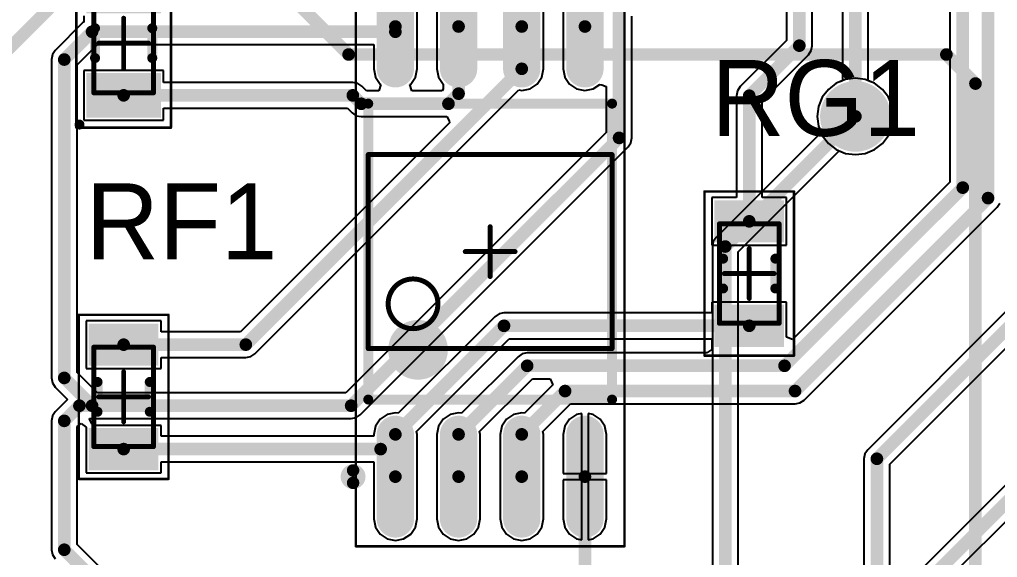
# Model space of a CAD drawing. Header units: millimetres. Extents: x 2.5 to 14.5, y 1.2 to 4.8.
# Drawn here: x 4.083 to 4.856, y 2.908 to 3.334 of the extents above; entities that cross this region are included whole.
import ezdxf

# ---------------------------------------------------------------- set-up
doc = ezdxf.new("R2010")
doc.units = ezdxf.units.MM
doc.header["$MEASUREMENT"] = 0
for name, color, linetype in [('BottomLayer', 5, 'Continuous'), ('BottomSolder', 6, 'Continuous'), ('ConnectLayer', 7, 'Continuous'), ('Mechanical13', 56, 'Continuous'), ('Mechanical15', 56, 'Continuous'), ('MultiLayer', 9, 'Continuous'), ('TopLayer', 1, 'Continuous'), ('TopOverlay', 2, 'Continuous'), ('TopPaste', 8, 'Continuous'), ('TopSolder', 216, 'Continuous'), ('ViaHoleLayer', 16, 'Continuous')]:
    doc.layers.add(name, color=color, linetype=linetype)

# ---------------------------------------------------------------- blocks, each defined once
blk = doc.blocks.new('RESC_0805_2012_23')
at = {"layer": 'Mechanical13', "const_width": 0.00394}
for points in [[(-0.03937, -0.02362), (-0.03937, 0.02362)], [(0.03937, 0.02362), (-0.03937, 0.02362)], [(0.03937, -0.02362), (0.03937, 0.02362)], [(0.03937, -0.02362), (-0.03937, -0.02362)]]:
    blk.add_lwpolyline(points, dxfattribs=at)
at = {"layer": 'Mechanical13', "const_width": 0.00197}
for points in [[(-0.04035, 0.02362, 1), (-0.03839, 0.02362, 1)], [(-0.04035, 0.02362, 1), (-0.03839, 0.02362, 1)], [(0.03839, 0.02362, 1), (0.04035, 0.02362, 1)], [(0.03839, 0.02362, 1), (0.04035, 0.02362, 1)], [(-0.04035, -0.02362, 1), (-0.03839, -0.02362, 1)], [(-0.04035, -0.02362, 1), (-0.03839, -0.02362, 1)], [(0.03839, -0.02362, 1), (0.04035, -0.02362, 1)], [(0.03839, -0.02362, 1), (0.04035, -0.02362, 1)]]:
    blk.add_lwpolyline(points, format="xyb", close=True, dxfattribs=at)
at = {"layer": 'Mechanical15'}
for points, const_width in [([(-0.06496, -0.03543), (-0.06496, 0.03543)], 0.00197), ([(0.06496, 0.03543), (-0.06496, 0.03543)], 0.00197), ([(0.06496, -0.03543), (0.06496, 0.03543)], 0.00197), ([(0, -0.01968), (0, 0.01969)], 0.00394), ([(0.01968, 0), (-0.01969, 0)], 0.00394), ([(0.06496, -0.03543), (-0.06496, -0.03543)], 0.00197)]:
    blk.add_lwpolyline(points, dxfattribs=dict(at, const_width=const_width))
for points, const_width in [([(-0.06545, 0.03543, 1), (-0.06447, 0.03543, 1)], 0.000984), ([(-0.06545, 0.03543, 1), (-0.06447, 0.03543, 1)], 0.000984), ([(0.06447, 0.03543, 1), (0.06545, 0.03543, 1)], 0.000984), ([(0.06447, 0.03543, 1), (0.06545, 0.03543, 1)], 0.000984), ([(-0.00098, 0.01969, 1), (0.00098, 0.01969, 1)], 0.00197), ([(-0.02067, 0, 1), (-0.0187, 0, 1)], 0.00197), ([(0.0187, 0, 1), (0.02067, 0, 1)], 0.00197), ([(-0.00098, -0.01968, 1), (0.00098, -0.01968, 1)], 0.00197), ([(-0.06545, -0.03543, 1), (-0.06447, -0.03543, 1)], 0.000984), ([(-0.06545, -0.03543, 1), (-0.06447, -0.03543, 1)], 0.000984), ([(0.06447, -0.03543, 1), (0.06545, -0.03543, 1)], 0.000984), ([(0.06447, -0.03543, 1), (0.06545, -0.03543, 1)], 0.000984)]:
    blk.add_lwpolyline(points, format="xyb", close=True, dxfattribs=dict(at, const_width=const_width))
at = {"layer": 'TopLayer'}
for points in [[(-0.02756, -0.02461), (-0.02756, 0.02461), (-0.05512, -0.02461), (-0.05512, 0.02461)], [(0.05512, -0.02461), (0.05512, 0.02461), (0.02756, -0.02461), (0.02756, 0.02461)]]:
    blk.add_solid(points, dxfattribs=at)
at = {"layer": 'TopOverlay', "const_width": 0.00787}
for points in [[(0.01181, 0.02067), (-0.01181, 0.02067)], [(0.01181, -0.02067), (-0.01181, -0.02067)]]:
    blk.add_lwpolyline(points, dxfattribs=at)
at = {"layer": 'TopOverlay', "const_width": 0.00394}
for points in [[(-0.01378, 0.02067, 1), (-0.00984, 0.02067, 1)], [(0.00984, 0.02067, 1), (0.01378, 0.02067, 1)], [(-0.01378, -0.02067, 1), (-0.00984, -0.02067, 1)], [(0.00984, -0.02067, 1), (0.01378, -0.02067, 1)]]:
    blk.add_lwpolyline(points, format="xyb", close=True, dxfattribs=at)
at = {"layer": 'TopPaste'}
for points in [[(-0.02756, -0.02461), (-0.02756, 0.02461), (-0.05512, -0.02461), (-0.05512, 0.02461)], [(0.05512, -0.02461), (0.05512, 0.02461), (0.02756, -0.02461), (0.02756, 0.02461)]]:
    blk.add_solid(points, dxfattribs=at)
at = {"layer": 'TopSolder'}
for points in [[(-0.02461, -0.02756), (-0.02461, 0.02756), (-0.05807, -0.02756), (-0.05807, 0.02756)], [(0.05807, -0.02756), (0.05807, 0.02756), (0.02461, -0.02756), (0.02461, 0.02756)]]:
    blk.add_solid(points, dxfattribs=at)
blk = doc.blocks.new('RESC_0805_2012_28')
at = {"layer": 'Mechanical13', "const_width": 0.00394}
for points in [[(-0.03937, -0.02362), (-0.03937, 0.02362)], [(0.03937, 0.02362), (-0.03937, 0.02362)], [(0.03937, -0.02362), (0.03937, 0.02362)], [(0.03937, -0.02362), (-0.03937, -0.02362)]]:
    blk.add_lwpolyline(points, dxfattribs=at)
at = {"layer": 'Mechanical13', "const_width": 0.00197}
for points in [[(-0.04035, 0.02362, 1), (-0.03839, 0.02362, 1)], [(-0.04035, 0.02362, 1), (-0.03839, 0.02362, 1)], [(0.03839, 0.02362, 1), (0.04035, 0.02362, 1)], [(0.03839, 0.02362, 1), (0.04035, 0.02362, 1)], [(-0.04035, -0.02362, 1), (-0.03839, -0.02362, 1)], [(-0.04035, -0.02362, 1), (-0.03839, -0.02362, 1)], [(0.03839, -0.02362, 1), (0.04035, -0.02362, 1)], [(0.03839, -0.02362, 1), (0.04035, -0.02362, 1)]]:
    blk.add_lwpolyline(points, format="xyb", close=True, dxfattribs=at)
at = {"layer": 'Mechanical15'}
for points, const_width in [([(-0.06496, -0.03543), (-0.06496, 0.03543)], 0.00197), ([(0.06496, 0.03543), (-0.06496, 0.03543)], 0.00197), ([(0.06496, -0.03543), (0.06496, 0.03543)], 0.00197), ([(0, -0.01968), (0, 0.01969)], 0.00394), ([(0.01968, 0), (-0.01969, 0)], 0.00394), ([(0.06496, -0.03543), (-0.06496, -0.03543)], 0.00197)]:
    blk.add_lwpolyline(points, dxfattribs=dict(at, const_width=const_width))
for points, const_width in [([(-0.06545, 0.03543, 1), (-0.06447, 0.03543, 1)], 0.000984), ([(-0.06545, 0.03543, 1), (-0.06447, 0.03543, 1)], 0.000984), ([(0.06447, 0.03543, 1), (0.06545, 0.03543, 1)], 0.000984), ([(0.06447, 0.03543, 1), (0.06545, 0.03543, 1)], 0.000984), ([(-0.00098, 0.01969, 1), (0.00098, 0.01969, 1)], 0.00197), ([(-0.02067, 0, 1), (-0.0187, 0, 1)], 0.00197), ([(0.0187, 0, 1), (0.02067, 0, 1)], 0.00197), ([(-0.00098, -0.01968, 1), (0.00098, -0.01968, 1)], 0.00197), ([(-0.06545, -0.03543, 1), (-0.06447, -0.03543, 1)], 0.000984), ([(-0.06545, -0.03543, 1), (-0.06447, -0.03543, 1)], 0.000984), ([(0.06447, -0.03543, 1), (0.06545, -0.03543, 1)], 0.000984), ([(0.06447, -0.03543, 1), (0.06545, -0.03543, 1)], 0.000984)]:
    blk.add_lwpolyline(points, format="xyb", close=True, dxfattribs=dict(at, const_width=const_width))
at = {"layer": 'TopLayer'}
for points in [[(-0.02756, -0.02461), (-0.02756, 0.02461), (-0.05512, -0.02461), (-0.05512, 0.02461)], [(0.05512, -0.02461), (0.05512, 0.02461), (0.02756, -0.02461), (0.02756, 0.02461)]]:
    blk.add_solid(points, dxfattribs=at)
at = {"layer": 'TopOverlay', "const_width": 0.00787}
for points in [[(0.01181, 0.02067), (-0.01181, 0.02067)], [(0.01181, -0.02067), (-0.01181, -0.02067)]]:
    blk.add_lwpolyline(points, dxfattribs=at)
at = {"layer": 'TopOverlay', "const_width": 0.00394}
for points in [[(-0.01378, 0.02067, 1), (-0.00984, 0.02067, 1)], [(0.00984, 0.02067, 1), (0.01378, 0.02067, 1)], [(-0.01378, -0.02067, 1), (-0.00984, -0.02067, 1)], [(0.00984, -0.02067, 1), (0.01378, -0.02067, 1)]]:
    blk.add_lwpolyline(points, format="xyb", close=True, dxfattribs=at)
at = {"layer": 'TopPaste'}
for points in [[(-0.02756, -0.02461), (-0.02756, 0.02461), (-0.05512, -0.02461), (-0.05512, 0.02461)], [(0.05512, -0.02461), (0.05512, 0.02461), (0.02756, -0.02461), (0.02756, 0.02461)]]:
    blk.add_solid(points, dxfattribs=at)
at = {"layer": 'TopSolder'}
for points in [[(-0.02461, -0.02756), (-0.02461, 0.02756), (-0.05807, -0.02756), (-0.05807, 0.02756)], [(0.05807, -0.02756), (0.05807, 0.02756), (0.02461, -0.02756), (0.02461, 0.02756)]]:
    blk.add_solid(points, dxfattribs=at)
blk = doc.blocks.new('SOIC127P1030X265_8N_135')
at = {"layer": 'Mechanical13', "const_width": 0.00394}
for points in [[(-0.07677, 0.09646), (-0.07677, -0.09646)], [(-0.07677, 0.09646), (0.07677, 0.09646)], [(0.07677, 0.09646), (0.07677, -0.09646)], [(-0.07677, -0.09646), (0.07677, -0.09646)]]:
    blk.add_lwpolyline(points, dxfattribs=at)
at = {"layer": 'Mechanical13'}
for points, const_width in [([(-0.07776, 0.09646, 1), (-0.07579, 0.09646, 1)], 0.00197), ([(-0.07776, 0.09646, 1), (-0.07579, 0.09646, 1)], 0.00197), ([(0.07579, 0.09646, 1), (0.07776, 0.09646, 1)], 0.00197), ([(0.07579, 0.09646, 1), (0.07776, 0.09646, 1)], 0.00197), ([(-0.02165, 0.06102, 1), (-0.06102, 0.06102, 1)], 0.00394), ([(-0.06201, 0.06102, 1), (-0.06004, 0.06102, 1)], 0.00197), ([(-0.02264, 0.06102, 1), (-0.02067, 0.06102, 1)], 0.00197), ([(-0.07776, -0.09646, 1), (-0.07579, -0.09646, 1)], 0.00197), ([(-0.07776, -0.09646, 1), (-0.07579, -0.09646, 1)], 0.00197), ([(0.07579, -0.09646, 1), (0.07776, -0.09646, 1)], 0.00197), ([(0.07579, -0.09646, 1), (0.07776, -0.09646, 1)], 0.00197)]:
    blk.add_lwpolyline(points, format="xyb", close=True, dxfattribs=dict(at, const_width=const_width))
at = {"layer": 'Mechanical15'}
for points, const_width in [([(-0.23327, 0.1063), (-0.23327, -0.1063)], 0.00197), ([(-0.23327, 0.1063), (0.23327, 0.1063)], 0.00197), ([(0.23327, 0.1063), (0.23327, -0.1063)], 0.00197), ([(0, 0.01968), (0, -0.01969)], 0.00394), ([(-0.01968, 0), (0.01969, 0)], 0.00394), ([(-0.23327, -0.1063), (0.23327, -0.1063)], 0.00197)]:
    blk.add_lwpolyline(points, dxfattribs=dict(at, const_width=const_width))
for points, const_width in [([(-0.23376, 0.1063, 1), (-0.23278, 0.1063, 1)], 0.000984), ([(-0.23376, 0.1063, 1), (-0.23278, 0.1063, 1)], 0.000984), ([(0.23278, 0.1063, 1), (0.23376, 0.1063, 1)], 0.000984), ([(0.23278, 0.1063, 1), (0.23376, 0.1063, 1)], 0.000984), ([(-0.00098, 0.01968, 1), (0.00098, 0.01968, 1)], 0.00197), ([(-0.02067, 0, 1), (-0.0187, 0, 1)], 0.00197), ([(0.0187, 0, 1), (0.02067, 0, 1)], 0.00197), ([(-0.00098, -0.01969, 1), (0.00098, -0.01969, 1)], 0.00197), ([(-0.23376, -0.1063, 1), (-0.23278, -0.1063, 1)], 0.000984), ([(-0.23376, -0.1063, 1), (-0.23278, -0.1063, 1)], 0.000984), ([(0.23278, -0.1063, 1), (0.23376, -0.1063, 1)], 0.000984), ([(0.23278, -0.1063, 1), (0.23376, -0.1063, 1)], 0.000984)]:
    blk.add_lwpolyline(points, format="xyb", close=True, dxfattribs=dict(at, const_width=const_width))
at = {"layer": 'TopLayer', "const_width": 0.02362}
for points in [[(-0.21161, 0.075), (-0.14469, 0.075)], [(0.14469, 0.075), (0.21161, 0.075)], [(-0.21161, 0.025), (-0.14469, 0.025)], [(0.14469, 0.025), (0.21161, 0.025)], [(-0.21161, -0.025), (-0.14469, -0.025)], [(0.14469, -0.025), (0.21161, -0.025)], [(-0.21161, -0.075), (-0.14469, -0.075)], [(0.14469, -0.075), (0.21161, -0.075)]]:
    blk.add_lwpolyline(points, dxfattribs=at)
at = {"layer": 'TopLayer', "const_width": 0.01181}
for points in [[(-0.21752, 0.075, 1), (-0.20571, 0.075, 1)], [(-0.15059, 0.075, 1), (-0.13878, 0.075, 1)], [(0.13878, 0.075, 1), (0.15059, 0.075, 1)], [(0.20571, 0.075, 1), (0.21752, 0.075, 1)], [(-0.21752, 0.025, 1), (-0.20571, 0.025, 1)], [(-0.15059, 0.025, 1), (-0.13878, 0.025, 1)], [(0.13878, 0.025, 1), (0.15059, 0.025, 1)], [(0.20571, 0.025, 1), (0.21752, 0.025, 1)], [(-0.21752, -0.025, 1), (-0.20571, -0.025, 1)], [(-0.15059, -0.025, 1), (-0.13878, -0.025, 1)], [(0.13878, -0.025, 1), (0.15059, -0.025, 1)], [(0.20571, -0.025, 1), (0.21752, -0.025, 1)], [(-0.21752, -0.075, 1), (-0.20571, -0.075, 1)], [(-0.15059, -0.075, 1), (-0.13878, -0.075, 1)], [(0.13878, -0.075, 1), (0.15059, -0.075, 1)], [(0.20571, -0.075, 1), (0.21752, -0.075, 1)]]:
    blk.add_lwpolyline(points, format="xyb", close=True, dxfattribs=at)
at = {"layer": 'TopOverlay'}
for points, const_width in [([(-0.17323, 0.10846, 1), (-0.18307, 0.10846, 1)], 0.00984), ([(-0.18553, 0.10846, 1), (-0.18061, 0.10846, 1)], 0.00492), ([(-0.17569, 0.10846, 1), (-0.17077, 0.10846, 1)], 0.00492), ([(-0.11909, 0.09646, 1), (-0.11516, 0.09646, 1)], 0.00394), ([(-0.11909, 0.09646, 1), (-0.11516, 0.09646, 1)], 0.00394), ([(0.11516, 0.09646, 1), (0.11909, 0.09646, 1)], 0.00394), ([(0.11516, 0.09646, 1), (0.11909, 0.09646, 1)], 0.00394), ([(-0.06594, 0.05709, 1), (-0.08957, 0.05709, 1)], 0.02362), ([(-0.09547, 0.05709, 1), (-0.08366, 0.05709, 1)], 0.01181), ([(-0.07185, 0.05709, 1), (-0.06004, 0.05709, 1)], 0.01181), ([(-0.11909, -0.09646, 1), (-0.11516, -0.09646, 1)], 0.00394), ([(-0.11909, -0.09646, 1), (-0.11516, -0.09646, 1)], 0.00394), ([(0.11516, -0.09646, 1), (0.11909, -0.09646, 1)], 0.00394), ([(0.11516, -0.09646, 1), (0.11909, -0.09646, 1)], 0.00394)]:
    blk.add_lwpolyline(points, format="xyb", close=True, dxfattribs=dict(at, const_width=const_width))
at = {"layer": 'TopOverlay', "const_width": 0.00787}
for points in [[(-0.11713, 0.09646), (-0.11713, -0.09646)], [(-0.11713, 0.09646), (0.11713, 0.09646)], [(0.11713, 0.09646), (0.11713, -0.09646)], [(-0.11713, -0.09646), (0.11713, -0.09646)]]:
    blk.add_lwpolyline(points, dxfattribs=at)
at = {"layer": 'TopPaste', "const_width": 0.02362}
for points in [[(-0.21161, 0.075), (-0.14469, 0.075)], [(0.14469, 0.075), (0.21161, 0.075)], [(-0.21161, 0.025), (-0.14469, 0.025)], [(0.14469, 0.025), (0.21161, 0.025)], [(-0.21161, -0.025), (-0.14469, -0.025)], [(0.14469, -0.025), (0.21161, -0.025)], [(-0.21161, -0.075), (-0.14469, -0.075)], [(0.14469, -0.075), (0.21161, -0.075)]]:
    blk.add_lwpolyline(points, dxfattribs=at)
at = {"layer": 'TopPaste', "const_width": 0.01181}
for points in [[(-0.21752, 0.075, 1), (-0.20571, 0.075, 1)], [(-0.15059, 0.075, 1), (-0.13878, 0.075, 1)], [(0.13878, 0.075, 1), (0.15059, 0.075, 1)], [(0.20571, 0.075, 1), (0.21752, 0.075, 1)], [(-0.21752, 0.025, 1), (-0.20571, 0.025, 1)], [(-0.15059, 0.025, 1), (-0.13878, 0.025, 1)], [(0.13878, 0.025, 1), (0.15059, 0.025, 1)], [(0.20571, 0.025, 1), (0.21752, 0.025, 1)], [(-0.21752, -0.025, 1), (-0.20571, -0.025, 1)], [(-0.15059, -0.025, 1), (-0.13878, -0.025, 1)], [(0.13878, -0.025, 1), (0.15059, -0.025, 1)], [(0.20571, -0.025, 1), (0.21752, -0.025, 1)], [(-0.21752, -0.075, 1), (-0.20571, -0.075, 1)], [(-0.15059, -0.075, 1), (-0.13878, -0.075, 1)], [(0.13878, -0.075, 1), (0.15059, -0.075, 1)], [(0.20571, -0.075, 1), (0.21752, -0.075, 1)]]:
    blk.add_lwpolyline(points, format="xyb", close=True, dxfattribs=at)
at = {"layer": 'TopSolder', "const_width": 0.02953}
for points in [[(-0.21161, 0.075), (-0.14469, 0.075)], [(0.14469, 0.075), (0.21161, 0.075)], [(-0.21161, 0.025), (-0.14469, 0.025)], [(0.14469, 0.025), (0.21161, 0.025)], [(-0.21161, -0.025), (-0.14469, -0.025)], [(0.14469, -0.025), (0.21161, -0.025)], [(-0.21161, -0.075), (-0.14469, -0.075)], [(0.14469, -0.075), (0.21161, -0.075)]]:
    blk.add_lwpolyline(points, dxfattribs=at)
at = {"layer": 'TopSolder', "const_width": 0.01476}
for points in [[(-0.219, 0.075, 1), (-0.20423, 0.075, 1)], [(-0.15207, 0.075, 1), (-0.1373, 0.075, 1)], [(0.1373, 0.075, 1), (0.15207, 0.075, 1)], [(0.20423, 0.075, 1), (0.219, 0.075, 1)], [(-0.219, 0.025, 1), (-0.20423, 0.025, 1)], [(-0.15207, 0.025, 1), (-0.1373, 0.025, 1)], [(0.1373, 0.025, 1), (0.15207, 0.025, 1)], [(0.20423, 0.025, 1), (0.219, 0.025, 1)], [(-0.219, -0.025, 1), (-0.20423, -0.025, 1)], [(-0.15207, -0.025, 1), (-0.1373, -0.025, 1)], [(0.1373, -0.025, 1), (0.15207, -0.025, 1)], [(0.20423, -0.025, 1), (0.219, -0.025, 1)], [(-0.219, -0.075, 1), (-0.20423, -0.075, 1)], [(-0.15207, -0.075, 1), (-0.1373, -0.075, 1)], [(0.1373, -0.075, 1), (0.15207, -0.075, 1)], [(0.20423, -0.075, 1), (0.219, -0.075, 1)]]:
    blk.add_lwpolyline(points, format="xyb", close=True, dxfattribs=at)
blk = doc.blocks.new('CAPCP2012X06N_173')
at = {"layer": 'Mechanical13', "const_width": 0.00394}
for points in [[(-0.03937, 0.02362), (0.03937, 0.02362)], [(-0.03937, 0.02362), (-0.03937, -0.02362)], [(0.03937, 0.02362), (0.03937, -0.02362)], [(-0.03937, -0.02362), (0.03937, -0.02362)]]:
    blk.add_lwpolyline(points, dxfattribs=at)
at = {"layer": 'Mechanical13', "const_width": 0.00197}
for points in [[(-0.04035, 0.02362, 1), (-0.03839, 0.02362, 1)], [(-0.04035, 0.02362, 1), (-0.03839, 0.02362, 1)], [(0.03839, 0.02362, 1), (0.04035, 0.02362, 1)], [(0.03839, 0.02362, 1), (0.04035, 0.02362, 1)], [(-0.04035, -0.02362, 1), (-0.03839, -0.02362, 1)], [(-0.04035, -0.02362, 1), (-0.03839, -0.02362, 1)], [(0.03839, -0.02362, 1), (0.04035, -0.02362, 1)], [(0.03839, -0.02362, 1), (0.04035, -0.02362, 1)]]:
    blk.add_lwpolyline(points, format="xyb", close=True, dxfattribs=at)
at = {"layer": 'Mechanical15'}
for points, const_width in [([(-0.06693, 0.0374), (0.06693, 0.0374)], 0.00197), ([(-0.06693, 0.0374), (-0.06693, -0.0374)], 0.00197), ([(0.06693, 0.0374), (0.06693, -0.0374)], 0.00197), ([(0, 0.01968), (0, -0.01969)], 0.00394), ([(-0.01969, 0), (0.01969, 0)], 0.00394), ([(-0.06693, -0.0374), (0.06693, -0.0374)], 0.00197)]:
    blk.add_lwpolyline(points, dxfattribs=dict(at, const_width=const_width))
for points, const_width in [([(-0.06742, 0.0374, 1), (-0.06644, 0.0374, 1)], 0.000984), ([(-0.06742, 0.0374, 1), (-0.06644, 0.0374, 1)], 0.000984), ([(0.06644, 0.0374, 1), (0.06742, 0.0374, 1)], 0.000984), ([(0.06644, 0.0374, 1), (0.06742, 0.0374, 1)], 0.000984), ([(-0.00098, 0.01968, 1), (0.00098, 0.01968, 1)], 0.00197), ([(-0.02067, 0, 1), (-0.0187, 0, 1)], 0.00197), ([(0.0187, 0, 1), (0.02067, 0, 1)], 0.00197), ([(-0.00098, -0.01969, 1), (0.00098, -0.01969, 1)], 0.00197), ([(-0.06742, -0.0374, 1), (-0.06644, -0.0374, 1)], 0.000984), ([(-0.06742, -0.0374, 1), (-0.06644, -0.0374, 1)], 0.000984), ([(0.06644, -0.0374, 1), (0.06742, -0.0374, 1)], 0.000984), ([(0.06644, -0.0374, 1), (0.06742, -0.0374, 1)], 0.000984)]:
    blk.add_lwpolyline(points, format="xyb", close=True, dxfattribs=dict(at, const_width=const_width))
at = {"layer": 'TopLayer'}
for points in [[(-0.02657, -0.02657), (-0.02657, 0.02657), (-0.0561, -0.02657), (-0.0561, 0.02657)], [(0.0561, -0.02657), (0.0561, 0.02657), (0.02657, -0.02657), (0.02657, 0.02657)]]:
    blk.add_solid(points, dxfattribs=at)
at = {"layer": 'TopOverlay'}
for points, const_width in [([(-0.06249, 0.03493, 1), (-0.06642, 0.03493, 1)], 0.00394), ([(-0.06741, 0.03493, 1), (-0.06544, 0.03493, 1)], 0.00197), ([(-0.06347, 0.03493, 1), (-0.0615, 0.03493, 1)], 0.00197), ([(-0.01378, 0.02264, 1), (-0.00984, 0.02264, 1)], 0.00394), ([(0.00984, 0.02264, 1), (0.01378, 0.02264, 1)], 0.00394), ([(-0.01378, -0.02264, 1), (-0.00984, -0.02264, 1)], 0.00394), ([(0.00984, -0.02264, 1), (0.01378, -0.02264, 1)], 0.00394)]:
    blk.add_lwpolyline(points, format="xyb", close=True, dxfattribs=dict(at, const_width=const_width))
at = {"layer": 'TopOverlay', "const_width": 0.00787}
for points in [[(-0.01181, 0.02264), (0.01181, 0.02264)], [(-0.01181, -0.02264), (0.01181, -0.02264)]]:
    blk.add_lwpolyline(points, dxfattribs=at)
at = {"layer": 'TopPaste'}
for points in [[(-0.02657, -0.02657), (-0.02657, 0.02657), (-0.0561, -0.02657), (-0.0561, 0.02657)], [(0.0561, -0.02657), (0.0561, 0.02657), (0.02657, -0.02657), (0.02657, 0.02657)]]:
    blk.add_solid(points, dxfattribs=at)
at = {"layer": 'TopSolder'}
for points in [[(-0.02362, -0.02953), (-0.02362, 0.02953), (-0.05905, -0.02953), (-0.05905, 0.02953)], [(0.05905, -0.02953), (0.05905, 0.02953), (0.02362, -0.02953), (0.02362, 0.02953)]]:
    blk.add_solid(points, dxfattribs=at)

msp = doc.modelspace()

# ---------------------------------------------------------------- linework, layer by layer
at = {"layer": 'BottomLayer', "const_width": 0.01}
for points in [[(4.235, 3.414), (4.343, 3.306)], [(4.343, 3.306), (4.816, 3.306)], [(4.816, 3.306), (4.839, 3.283)], [(4.839, 2.62), (4.839, 3.283)], [(4.641, 3.154), (4.744, 3.257)], [(4.641, 2.24), (4.641, 3.154)]]:
    msp.add_lwpolyline(points, dxfattribs=at)
at = {"layer": 'BottomLayer'}
for points, const_width in [([(4.3405, 3.306, 1), (4.3455, 3.306, 1)], 0.005), ([(4.3405, 3.306, 1), (4.3455, 3.306, 1)], 0.005), ([(4.8135, 3.306, 1), (4.8185, 3.306, 1)], 0.005), ([(4.8135, 3.306, 1), (4.8185, 3.306, 1)], 0.005), ([(4.7315, 3.257, 1), (4.7565, 3.257, 1)], 0.025), ([(4.8365, 3.283, 1), (4.8415, 3.283, 1)], 0.005), ([(4.8365, 3.283, 1), (4.8415, 3.283, 1)], 0.005), ([(4.7415, 3.257, 1), (4.7465, 3.257, 1)], 0.005), ([(4.6385, 3.154, 1), (4.6435, 3.154, 1)], 0.005), ([(4.6385, 3.154, 1), (4.6435, 3.154, 1)], 0.005)]:
    msp.add_lwpolyline(points, format="xyb", close=True, dxfattribs=dict(at, const_width=const_width))
at = {"layer": 'BottomSolder', "const_width": 0.02795}
msp.add_lwpolyline([(4.73002, 3.257, 1), (4.75798, 3.257, 1)], format="xyb", close=True, dxfattribs=at)
at = {"layer": 'ConnectLayer'}
for p, q in [((4.7338, 3.597), (4.7338, 3.28525)), ((4.7542, 3.28525), (4.7542, 3.59278)), ((4.81877, 3.56225), (4.81877, 3.20485)), ((4.7098, 3.31299), (4.7098, 3.40365)), ((4.39714, 3.29469), (4.39714, 3.36161)), ((4.41286, 3.36161), (4.41286, 3.29469)), ((4.49714, 3.29469), (4.49714, 3.36161)), ((4.51286, 3.36161), (4.51286, 3.29469)), ((4.68941, 3.36488), (4.68941, 3.31721)), ((4.13343, 3.33657), (4.13337, 3.3316)), ((4.5672, 3.24), (4.5672, 3.33644)), ((4.13279, 3.33121), (4.11079, 3.30921)), ((4.13337, 3.3316), (4.13279, 3.33121)), ((4.1282, 3.29778), (4.14422, 3.3138)), ((4.14422, 3.3138), (4.36286, 3.3138)), ((4.36286, 3.3138), (4.36286, 3.29469)), ((4.68941, 3.31721), (4.65279, 3.28059)), ((4.70903, 3.30909), (4.7098, 3.31299)), ((4.10858, 3.3059), (4.1078, 3.302)), ((4.11079, 3.30921), (4.10858, 3.3059)), ((4.6702, 3.26916), (4.70682, 3.30578)), ((4.70682, 3.30578), (4.70903, 3.30909)), ((4.1078, 3.302), (4.1078, 3.05)), ((4.1282, 3.05422), (4.1282, 3.29778)), ((4.19657, 3.29343), (4.13343, 3.29343)), ((4.13343, 3.29343), (4.13343, 3.2539)), ((4.19657, 3.28386), (4.19657, 3.29343)), ((4.36286, 3.29469), (4.36416, 3.28813)), ((4.39584, 3.28813), (4.39714, 3.29469)), ((4.41286, 3.29469), (4.41416, 3.28813)), ((4.49584, 3.28813), (4.49714, 3.29469)), ((4.51286, 3.29469), (4.51416, 3.28813)), ((4.34634, 3.28386), (4.19657, 3.28386)), ((4.35024, 3.28308), (4.34634, 3.28386)), ((4.35355, 3.28087), (4.35024, 3.28308)), ((4.35722, 3.2772), (4.35355, 3.28087)), ((4.36416, 3.28813), (4.36788, 3.28257)), ((4.36843, 3.2822), (4.36692, 3.2772)), ((4.36788, 3.28257), (4.36843, 3.2822)), ((4.39157, 3.2822), (4.39212, 3.28257)), ((4.39308, 3.2772), (4.39157, 3.2822)), ((4.39212, 3.28257), (4.39584, 3.28813)), ((4.41416, 3.28813), (4.41788, 3.28257)), ((4.41788, 3.28257), (4.41781, 3.27867)), ((4.48656, 3.27885), (4.49212, 3.28257)), ((4.49212, 3.28257), (4.49584, 3.28813)), ((4.51416, 3.28813), (4.51788, 3.28257)), ((4.51788, 3.28257), (4.52344, 3.27885)), ((4.53656, 3.27885), (4.5418, 3.28235)), ((4.5418, 3.28235), (4.54348, 3.28199)), ((4.54348, 3.28199), (4.5468, 3.28058)), ((4.72887, 3.28321), (4.7226, 3.2784)), ((4.72887, 3.28321), (4.7226, 3.2784)), ((4.73617, 3.28623), (4.72887, 3.28321)), ((4.7338, 3.28525), (4.72887, 3.28321)), ((4.744, 3.28726), (4.73617, 3.28623)), ((4.75183, 3.28623), (4.744, 3.28726)), ((4.75913, 3.28321), (4.75183, 3.28623)), ((4.75913, 3.28321), (4.7542, 3.28525)), ((4.7654, 3.2784), (4.75913, 3.28321)), ((4.7654, 3.2784), (4.75913, 3.28321)), ((4.26886, 3.06913), (4.47773, 3.278)), ((4.36692, 3.2772), (4.35722, 3.2772)), ((4.41692, 3.2772), (4.39308, 3.2772)), ((4.41781, 3.27867), (4.41692, 3.2772)), ((4.47773, 3.278), (4.48, 3.27755)), ((4.48, 3.27755), (4.48656, 3.27885)), ((4.52344, 3.27885), (4.53, 3.27755)), ((4.53, 3.27755), (4.53656, 3.27885)), ((4.5468, 3.28058), (4.5468, 3.24422)), ((4.65058, 3.27729), (4.6498, 3.27338)), ((4.6498, 3.27338), (4.6498, 3.19272)), ((4.65279, 3.28059), (4.65058, 3.27729)), ((4.7226, 3.2784), (4.71779, 3.27213)), ((4.7226, 3.2784), (4.71779, 3.27213)), ((4.7702, 3.27213), (4.7654, 3.2784)), ((4.7702, 3.27213), (4.7654, 3.2784)), ((4.6702, 3.19272), (4.6702, 3.26916)), ((4.71779, 3.27213), (4.71477, 3.26483)), ((4.71779, 3.27213), (4.71477, 3.26483)), ((4.77323, 3.26483), (4.7702, 3.27213)), ((4.77323, 3.26483), (4.7702, 3.27213)), ((4.19657, 3.2539), (4.19657, 3.26347)), ((4.19657, 3.26347), (4.34211, 3.26347)), ((4.34211, 3.26347), (4.34579, 3.25979)), ((4.34579, 3.25979), (4.3491, 3.25758)), ((4.3491, 3.25758), (4.353, 3.2568)), ((4.71477, 3.26483), (4.71374, 3.257)), ((4.71477, 3.26483), (4.71374, 3.257)), ((4.77426, 3.257), (4.77323, 3.26483)), ((4.77426, 3.257), (4.77323, 3.26483)), ((4.13343, 3.2539), (4.19657, 3.2539)), ((4.42282, 3.25193), (4.25743, 3.08653)), ((4.353, 3.2568), (4.42063, 3.2568)), ((4.42063, 3.2568), (4.42258, 3.25337)), ((4.42258, 3.25337), (4.42282, 3.25193)), ((4.71374, 3.257), (4.71477, 3.24917)), ((4.71374, 3.257), (4.71477, 3.24917)), ((4.77323, 3.24917), (4.77426, 3.257)), ((4.77323, 3.24917), (4.77426, 3.257)), ((4.5468, 3.24422), (4.34078, 3.0382)), ((4.71682, 3.24423), (4.63379, 3.16121)), ((4.71477, 3.24917), (4.71682, 3.24423)), ((4.71477, 3.24917), (4.71779, 3.24187)), ((4.7702, 3.24187), (4.77323, 3.24917)), ((4.7702, 3.24187), (4.77323, 3.24917)), ((4.56421, 3.23279), (4.56642, 3.2361)), ((4.56642, 3.2361), (4.5672, 3.24)), ((4.71779, 3.24187), (4.7226, 3.2356)), ((4.7226, 3.2356), (4.72887, 3.2308)), ((4.75913, 3.2308), (4.7654, 3.2356)), ((4.75913, 3.2308), (4.7654, 3.2356)), ((4.7654, 3.2356), (4.7702, 3.24187)), ((4.7654, 3.2356), (4.7702, 3.24187)), ((4.35221, 3.02079), (4.56421, 3.23279)), ((4.6512, 3.14978), (4.73123, 3.22982)), ((4.72887, 3.2308), (4.73617, 3.22777)), ((4.73123, 3.22982), (4.73617, 3.22777)), ((4.73617, 3.22777), (4.744, 3.22674)), ((4.73617, 3.22777), (4.744, 3.22674)), ((4.744, 3.22674), (4.75183, 3.22777)), ((4.744, 3.22674), (4.75183, 3.22777)), ((4.75183, 3.22777), (4.75913, 3.2308)), ((4.75183, 3.22777), (4.75913, 3.2308)), ((4.81877, 3.20485), (4.69423, 3.08031)), ((4.6498, 3.19272), (4.63039, 3.19272)), ((4.63039, 3.19272), (4.63039, 3.15516)), ((4.68961, 3.19272), (4.6702, 3.19272)), ((4.68961, 3.15516), (4.68961, 3.19272)), ((4.85618, 3.18513), (4.85839, 3.18844)), ((4.70343, 3.03239), (4.85618, 3.18513)), ((4.85618, 3.18513), (4.85618, 3.18513)), ((4.63158, 3.1579), (4.6308, 3.154)), ((4.63379, 3.16121), (4.63158, 3.1579)), ((4.63039, 3.15516), (4.68961, 3.15516)), ((4.6308, 3.154), (4.6308, 2.24)), ((4.6512, 2.69169), (4.6512, 3.14978)), ((4.68961, 3.11004), (4.63039, 3.11004)), ((4.63039, 3.11004), (4.63039, 3.10146)), ((4.68961, 3.08222), (4.68961, 3.11004)), ((4.8678, 3.10722), (4.75379, 2.99321)), ((4.19461, 3.09512), (4.13539, 3.09512)), ((4.13539, 3.09512), (4.13539, 3.05756)), ((4.19461, 3.08653), (4.19461, 3.09512)), ((4.45874, 3.09847), (4.38227, 3.022)), ((4.46204, 3.10068), (4.45874, 3.09847)), ((4.46595, 3.10146), (4.46204, 3.10068)), ((4.63039, 3.10146), (4.46595, 3.10146)), ((4.7712, 2.98178), (4.88521, 3.09579)), ((4.25743, 3.08653), (4.19461, 3.08653)), ((4.39669, 3.00759), (4.47017, 3.08107)), ((4.47017, 3.08107), (4.63039, 3.08107)), ((4.63039, 3.08107), (4.63039, 3.07248)), ((4.69423, 3.08031), (4.68961, 3.08222)), ((4.63039, 3.07248), (4.62651, 3.06979)), ((4.19461, 3.05756), (4.19461, 3.06614)), ((4.19461, 3.06614), (4.26165, 3.06614)), ((4.26165, 3.06614), (4.26555, 3.06692)), ((4.26555, 3.06692), (4.26886, 3.06913)), ((4.47707, 3.06681), (4.43227, 3.022)), ((4.48038, 3.06902), (4.47707, 3.06681)), ((4.48428, 3.06979), (4.48038, 3.06902)), ((4.62651, 3.06979), (4.48428, 3.06979)), ((4.13539, 3.05756), (4.19461, 3.05756)), ((4.1078, 3.05), (4.10858, 3.0461)), ((4.14422, 3.0382), (4.1282, 3.05422)), ((4.44669, 3.00759), (4.4885, 3.0494)), ((4.4885, 3.0494), (4.50259, 3.0494)), ((4.50259, 3.0494), (4.50466, 3.0444)), ((4.10858, 3.0461), (4.11079, 3.04279)), ((4.11079, 3.04279), (4.12058, 3.033)), ((4.50466, 3.0444), (4.48227, 3.022)), ((4.34078, 3.0382), (4.14422, 3.0382)), ((4.12058, 3.033), (4.11079, 3.02321)), ((4.49669, 3.00759), (4.5185, 3.0294)), ((4.5185, 3.0294), (4.69622, 3.0294)), ((4.69622, 3.0294), (4.70012, 3.03018)), ((4.70012, 3.03018), (4.70343, 3.03239)), ((4.70343, 3.03239), (4.70343, 3.03239)), ((4.10858, 3.0199), (4.1078, 3.016)), ((4.11079, 3.02321), (4.10858, 3.0199)), ((4.13786, 3.01744), (4.13803, 3.0178)), ((4.13803, 3.0178), (4.345, 3.0178)), ((4.345, 3.0178), (4.3489, 3.01858)), ((4.3489, 3.01858), (4.35221, 3.02079)), ((4.37344, 3.02115), (4.36788, 3.01743)), ((4.38, 3.02245), (4.37344, 3.02115)), ((4.38227, 3.022), (4.38, 3.02245)), ((4.42344, 3.02115), (4.41788, 3.01743)), ((4.43, 3.02245), (4.42344, 3.02115)), ((4.43227, 3.022), (4.43, 3.02245)), ((4.47344, 3.02115), (4.46788, 3.01743)), ((4.48, 3.02245), (4.47344, 3.02115)), ((4.48227, 3.022), (4.48, 3.02245)), ((4.52344, 3.02115), (4.51788, 3.01743)), ((4.5275, 3.02196), (4.52344, 3.02115)), ((4.5275, 2.97435), (4.5275, 3.02196)), ((4.53656, 3.02115), (4.5325, 3.02196)), ((4.5325, 3.02196), (4.5325, 2.97435)), ((4.54212, 3.01743), (4.53656, 3.02115)), ((4.1078, 3.016), (4.1078, 2.914)), ((4.1282, 3.01143), (4.13126, 3.01399)), ((4.1282, 2.91822), (4.1282, 3.01143)), ((4.13126, 3.01399), (4.13539, 3.01111)), ((4.13539, 3.01111), (4.13539, 3.00766)), ((4.13974, 3.01369), (4.13786, 3.01744)), ((4.14101, 3.01244), (4.13974, 3.01369)), ((4.19461, 3.01244), (4.14101, 3.01244)), ((4.19461, 3.00386), (4.19461, 3.01244)), ((4.36416, 3.01187), (4.36286, 3.00531)), ((4.36788, 3.01743), (4.36416, 3.01187)), ((4.41416, 3.01187), (4.41286, 3.00531)), ((4.41788, 3.01743), (4.41416, 3.01187)), ((4.46416, 3.01187), (4.46286, 3.00531)), ((4.46788, 3.01743), (4.46416, 3.01187)), ((4.51416, 3.01187), (4.51286, 3.00531)), ((4.51788, 3.01743), (4.51416, 3.01187)), ((4.54584, 3.01187), (4.54212, 3.01743)), ((4.54714, 3.00531), (4.54584, 3.01187)), ((4.13539, 3.00766), (4.13539, 2.97488)), ((4.36286, 3.00386), (4.19461, 3.00386)), ((4.36286, 3.00531), (4.36286, 3.00386)), ((4.39714, 3.00531), (4.39669, 3.00759)), ((4.39714, 2.93839), (4.39714, 3.00531)), ((4.41286, 3.00531), (4.41286, 2.93839)), ((4.44714, 3.00531), (4.44669, 3.00759)), ((4.44714, 2.93839), (4.44714, 3.00531)), ((4.46286, 3.00531), (4.46286, 2.93839)), ((4.49714, 3.00531), (4.49669, 3.00759)), ((4.49714, 2.93839), (4.49714, 3.00531)), ((4.51286, 3.00531), (4.51286, 2.97435)), ((4.54714, 2.97435), (4.54714, 3.00531)), ((4.8978, 3.00022), (4.79279, 2.89521)), ((4.75158, 2.9899), (4.7508, 2.986)), ((4.75379, 2.99321), (4.75158, 2.9899)), ((4.8102, 2.88378), (4.91521, 2.98879)), ((4.19461, 2.97488), (4.19461, 2.98347)), ((4.19461, 2.98347), (4.36286, 2.98347)), ((4.36286, 2.98347), (4.36286, 2.93839)), ((4.7508, 2.986), (4.7508, 2.43822)), ((4.7712, 2.66269), (4.7712, 2.98178)), ((4.13539, 2.97488), (4.19461, 2.97488)), ((4.51286, 2.97435), (4.5275, 2.97435)), ((4.5325, 2.97435), (4.54714, 2.97435)), ((4.5275, 2.96935), (4.51286, 2.96935)), ((4.51286, 2.96935), (4.51286, 2.93839)), ((4.5275, 2.92174), (4.5275, 2.96935)), ((4.54714, 2.96935), (4.5325, 2.96935)), ((4.5325, 2.96935), (4.5325, 2.92174)), ((4.54714, 2.93839), (4.54714, 2.96935)), ((4.36286, 2.93839), (4.36416, 2.93183)), ((4.39584, 2.93183), (4.39714, 2.93839)), ((4.41286, 2.93839), (4.41416, 2.93183)), ((4.44584, 2.93183), (4.44714, 2.93839)), ((4.46286, 2.93839), (4.46416, 2.93183)), ((4.49584, 2.93183), (4.49714, 2.93839)), ((4.51286, 2.93839), (4.51416, 2.93183)), ((4.54584, 2.93183), (4.54714, 2.93839)), ((4.36416, 2.93183), (4.36788, 2.92627)), ((4.36788, 2.92627), (4.37344, 2.92255)), ((4.38656, 2.92255), (4.39212, 2.92627)), ((4.39212, 2.92627), (4.39584, 2.93183)), ((4.41416, 2.93183), (4.41788, 2.92627)), ((4.41788, 2.92627), (4.42344, 2.92255)), ((4.43656, 2.92255), (4.44212, 2.92627)), ((4.44212, 2.92627), (4.44584, 2.93183)), ((4.46416, 2.93183), (4.46788, 2.92627)), ((4.46788, 2.92627), (4.47344, 2.92255)), ((4.48656, 2.92255), (4.49212, 2.92627)), ((4.49212, 2.92627), (4.49584, 2.93183)), ((4.51416, 2.93183), (4.51788, 2.92627)), ((4.51788, 2.92627), (4.52344, 2.92255)), ((4.53656, 2.92255), (4.54212, 2.92627)), ((4.54212, 2.92627), (4.54584, 2.93183)), ((4.55021, 2.49621), (4.1282, 2.91822)), ((4.37344, 2.92255), (4.38, 2.92125)), ((4.38, 2.92125), (4.38656, 2.92255)), ((4.42344, 2.92255), (4.43, 2.92125)), ((4.43, 2.92125), (4.43656, 2.92255)), ((4.47344, 2.92255), (4.48, 2.92125)), ((4.48, 2.92125), (4.48656, 2.92255)), ((4.52344, 2.92255), (4.5275, 2.92174)), ((4.5325, 2.92174), (4.53656, 2.92255)), ((4.1078, 2.914), (4.10858, 2.9101)), ((4.10858, 2.9101), (4.11079, 2.90679))]:
    msp.add_line(p, q, dxfattribs=at)
at = {"layer": 'MultiLayer', "const_width": 0.025}
msp.add_lwpolyline([(4.7315, 3.257, 1), (4.7565, 3.257, 1)], format="xyb", close=True, dxfattribs=at)
at = {"layer": 'TopLayer', "const_width": 0.01}
for points in [[(4.744, 3.257), (4.744, 3.597)], [(4.82897, 3.20063), (4.82897, 3.56225)], [(4.84897, 3.19234), (4.84897, 3.55397)], [(4.53, 3.32815), (4.53, 3.43756)], [(4.69961, 3.31299), (4.69961, 3.40365)], [(4.48, 3.32815), (4.48, 3.385)], [(4.43, 3.32815), (4.43, 3.37843)], [(4.069, 3.30534), (4.12, 3.35634)], [(4.557, 3.24), (4.557, 3.34066)], [(4.118, 3.302), (4.14, 3.324)], [(4.14, 3.324), (4.38, 3.324)], [(4.38, 3.324), (4.38, 3.32815)], [(4.43, 3.275), (4.43, 3.32815)], [(4.48, 3.29469), (4.48, 3.32815)], [(4.66, 3.27338), (4.69961, 3.31299)], [(4.118, 3.05), (4.118, 3.302)], [(4.26165, 3.07634), (4.48, 3.29469)], [(4.165, 3.27366), (4.34634, 3.27366)], [(4.34634, 3.27366), (4.353, 3.267)], [(4.422, 3.267), (4.43, 3.275)], [(4.66, 3.17394), (4.66, 3.27338)], [(4.353, 3.267), (4.422, 3.267)], [(4.345, 3.028), (4.557, 3.24)], [(4.68793, 3.0596), (4.82897, 3.20063)], [(4.69622, 3.0396), (4.84897, 3.19234)], [(4.761, 2.986), (4.878, 3.103)], [(4.38, 3.00532), (4.46595, 3.09126)], [(4.46595, 3.09126), (4.66, 3.09126)], [(4.165, 3.07634), (4.26165, 3.07634)], [(4.43, 3.00532), (4.48428, 3.0596)], [(4.48428, 3.0596), (4.68793, 3.0596)], [(4.118, 3.05), (4.14, 3.028)], [(4.48, 3.00532), (4.51428, 3.0396)], [(4.51428, 3.0396), (4.69622, 3.0396)], [(4.118, 3.016), (4.13, 3.028)], [(4.13, 3.028), (4.14, 3.028)], [(4.14, 3.028), (4.345, 3.028)], [(4.118, 2.914), (4.118, 3.016)], [(4.36835, 2.99366), (4.38, 3.00532)], [(4.38, 2.97185), (4.38, 3.00532)], [(4.43, 2.97185), (4.43, 3.00532)], [(4.48, 2.97185), (4.48, 3.00532)], [(4.165, 2.99366), (4.36835, 2.99366)], [(4.8, 2.888), (4.908, 2.996)], [(4.761, 2.434), (4.761, 2.986)], [(4.53, 2.815), (4.53, 2.97185)], [(4.118, 2.914), (4.543, 2.489)]]:
    msp.add_lwpolyline(points, dxfattribs=at)
at = {"layer": 'TopLayer'}
for points, const_width in [([(4.1375, 3.324, 1), (4.1425, 3.324, 1)], 0.005), ([(4.1375, 3.324, 1), (4.1425, 3.324, 1)], 0.005), ([(4.3775, 3.32815, 1), (4.3825, 3.32815, 1)], 0.005), ([(4.3775, 3.324, 1), (4.3825, 3.324, 1)], 0.005), ([(4.3775, 3.324, 1), (4.3825, 3.324, 1)], 0.005), ([(4.4275, 3.32815, 1), (4.4325, 3.32815, 1)], 0.005), ([(4.4275, 3.32815, 1), (4.4325, 3.32815, 1)], 0.005), ([(4.4775, 3.32815, 1), (4.4825, 3.32815, 1)], 0.005), ([(4.4775, 3.32815, 1), (4.4825, 3.32815, 1)], 0.005), ([(4.5275, 3.32815, 1), (4.5325, 3.32815, 1)], 0.005), ([(4.69711, 3.31299, 1), (4.70211, 3.31299, 1)], 0.005), ([(4.69711, 3.31299, 1), (4.70211, 3.31299, 1)], 0.005), ([(4.1155, 3.302, 1), (4.1205, 3.302, 1)], 0.005), ([(4.1155, 3.302, 1), (4.1205, 3.302, 1)], 0.005), ([(4.4775, 3.29469, 1), (4.4825, 3.29469, 1)], 0.005), ([(4.4775, 3.29469, 1), (4.4825, 3.29469, 1)], 0.005), ([(4.7315, 3.257, 1), (4.7565, 3.257, 1)], 0.025), ([(4.1625, 3.27366, 1), (4.1675, 3.27366, 1)], 0.005), ([(4.34384, 3.27366, 1), (4.34884, 3.27366, 1)], 0.005), ([(4.34384, 3.27366, 1), (4.34884, 3.27366, 1)], 0.005), ([(4.4275, 3.275, 1), (4.4325, 3.275, 1)], 0.005), ([(4.4275, 3.275, 1), (4.4325, 3.275, 1)], 0.005), ([(4.6575, 3.27338, 1), (4.6625, 3.27338, 1)], 0.005), ([(4.6575, 3.27338, 1), (4.6625, 3.27338, 1)], 0.005), ([(4.3505, 3.267, 1), (4.3555, 3.267, 1)], 0.005), ([(4.3505, 3.267, 1), (4.3555, 3.267, 1)], 0.005), ([(4.4195, 3.267, 1), (4.4245, 3.267, 1)], 0.005), ([(4.4195, 3.267, 1), (4.4245, 3.267, 1)], 0.005), ([(4.7415, 3.257, 1), (4.7465, 3.257, 1)], 0.005), ([(4.5545, 3.24, 1), (4.5595, 3.24, 1)], 0.005), ([(4.5545, 3.24, 1), (4.5595, 3.24, 1)], 0.005), ([(4.82647, 3.20063, 1), (4.83147, 3.20063, 1)], 0.005), ([(4.82647, 3.20063, 1), (4.83147, 3.20063, 1)], 0.005), ([(4.84647, 3.19234, 1), (4.85147, 3.19234, 1)], 0.005), ([(4.84647, 3.19234, 1), (4.85147, 3.19234, 1)], 0.005), ([(4.6575, 3.17394, 1), (4.6625, 3.17394, 1)], 0.005), ([(4.46345, 3.09126, 1), (4.46845, 3.09126, 1)], 0.005), ([(4.46345, 3.09126, 1), (4.46845, 3.09126, 1)], 0.005), ([(4.6575, 3.09126, 1), (4.6625, 3.09126, 1)], 0.005), ([(4.1625, 3.07634, 1), (4.1675, 3.07634, 1)], 0.005), ([(4.25915, 3.07634, 1), (4.26415, 3.07634, 1)], 0.005), ([(4.25915, 3.07634, 1), (4.26415, 3.07634, 1)], 0.005), ([(4.48178, 3.0596, 1), (4.48678, 3.0596, 1)], 0.005), ([(4.48178, 3.0596, 1), (4.48678, 3.0596, 1)], 0.005), ([(4.68543, 3.0596, 1), (4.69043, 3.0596, 1)], 0.005), ([(4.68543, 3.0596, 1), (4.69043, 3.0596, 1)], 0.005), ([(4.1155, 3.05, 1), (4.1205, 3.05, 1)], 0.005), ([(4.1155, 3.05, 1), (4.1205, 3.05, 1)], 0.005), ([(4.51178, 3.0396, 1), (4.51678, 3.0396, 1)], 0.005), ([(4.51178, 3.0396, 1), (4.51678, 3.0396, 1)], 0.005), ([(4.69372, 3.0396, 1), (4.69872, 3.0396, 1)], 0.005), ([(4.69372, 3.0396, 1), (4.69872, 3.0396, 1)], 0.005), ([(4.1275, 3.028, 1), (4.1325, 3.028, 1)], 0.005), ([(4.1275, 3.028, 1), (4.1325, 3.028, 1)], 0.005), ([(4.1375, 3.028, 1), (4.1425, 3.028, 1)], 0.005), ([(4.1375, 3.028, 1), (4.1425, 3.028, 1)], 0.005), ([(4.1375, 3.028, 1), (4.1425, 3.028, 1)], 0.005), ([(4.3425, 3.028, 1), (4.3475, 3.028, 1)], 0.005), ([(4.3425, 3.028, 1), (4.3475, 3.028, 1)], 0.005), ([(4.1155, 3.016, 1), (4.1205, 3.016, 1)], 0.005), ([(4.1155, 3.016, 1), (4.1205, 3.016, 1)], 0.005), ([(4.3775, 3.00532, 1), (4.3825, 3.00532, 1)], 0.005), ([(4.3775, 3.00532, 1), (4.3825, 3.00532, 1)], 0.005), ([(4.3775, 3.00532, 1), (4.3825, 3.00532, 1)], 0.005), ([(4.4275, 3.00532, 1), (4.4325, 3.00532, 1)], 0.005), ([(4.4275, 3.00532, 1), (4.4325, 3.00532, 1)], 0.005), ([(4.4775, 3.00532, 1), (4.4825, 3.00532, 1)], 0.005), ([(4.4775, 3.00532, 1), (4.4825, 3.00532, 1)], 0.005), ([(4.1625, 2.99366, 1), (4.1675, 2.99366, 1)], 0.005), ([(4.36585, 2.99366, 1), (4.37085, 2.99366, 1)], 0.005), ([(4.36585, 2.99366, 1), (4.37085, 2.99366, 1)], 0.005), ([(4.7585, 2.986, 1), (4.7635, 2.986, 1)], 0.005), ([(4.7585, 2.986, 1), (4.7635, 2.986, 1)], 0.005), ([(4.3775, 2.97185, 1), (4.3825, 2.97185, 1)], 0.005), ([(4.4275, 2.97185, 1), (4.4325, 2.97185, 1)], 0.005), ([(4.4775, 2.97185, 1), (4.4825, 2.97185, 1)], 0.005), ([(4.5275, 2.97185, 1), (4.5325, 2.97185, 1)], 0.005), ([(4.1155, 2.914, 1), (4.1205, 2.914, 1)], 0.005), ([(4.1155, 2.914, 1), (4.1205, 2.914, 1)], 0.005)]:
    msp.add_lwpolyline(points, format="xyb", close=True, dxfattribs=dict(at, const_width=const_width))
at = {"layer": 'TopSolder', "const_width": 0.02795}
msp.add_lwpolyline([(4.73002, 3.257, 1), (4.75798, 3.257, 1)], format="xyb", close=True, dxfattribs=at)
at = {"layer": 'ViaHoleLayer', "const_width": 0.014}
msp.add_lwpolyline([(4.737, 3.257, 1), (4.751, 3.257, 1)], format="xyb", close=True, dxfattribs=at)

# ---------------------------------------------------------------- block references
for name, p, rotation in [('CAPCP2012X06N_173', (4.165, 3.315), 90), ('SOIC127P1030X265_8N_135', (4.455, 3.15), 90), ('RESC_0805_2012_23', (4.66, 3.1326), 270), ('RESC_0805_2012_28', (4.165, 3.035), 270)]:
    msp.add_blockref(name, p, dxfattribs=dict(rotation=rotation))

# ---------------------------------------------------------------- texts
at = {"layer": 'TopOverlay'}
for s, p in [('RG1', (4.63, 3.2416)), ('RF1', (4.135, 3.144))]:
    msp.add_text(s, height=0.06, dxfattribs=at).set_placement(p)

doc.saveas('drawing.dxf')
